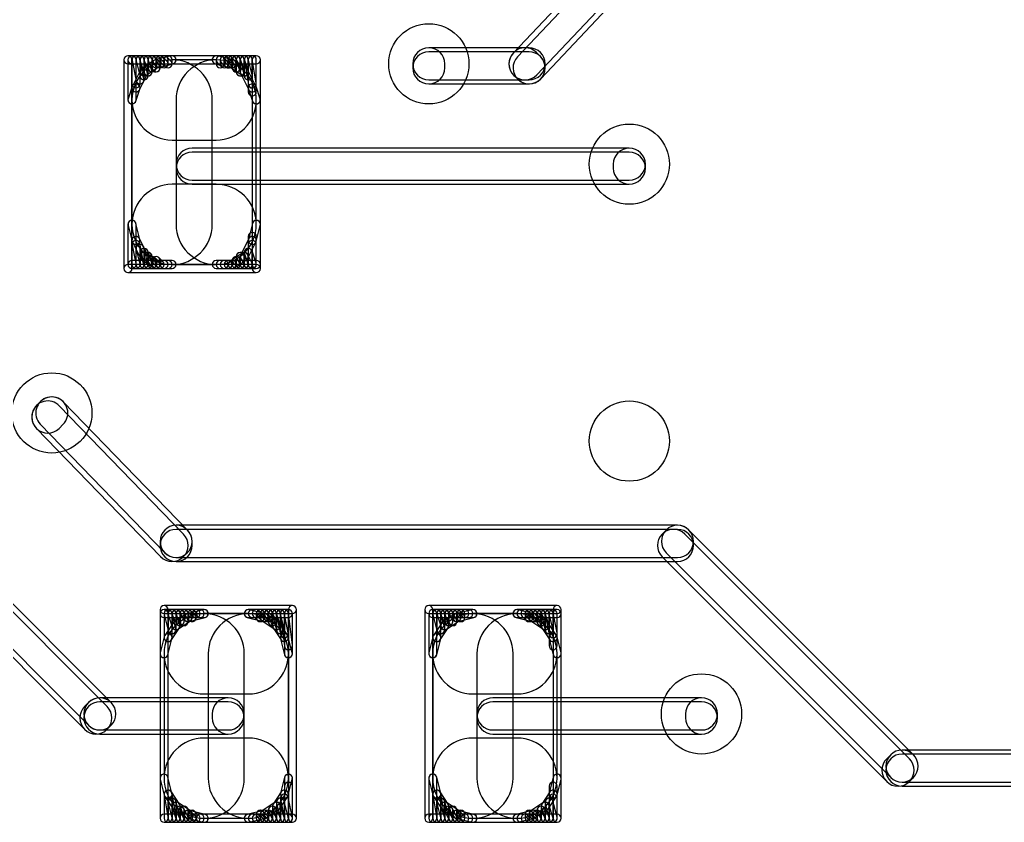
# Model space of a CAD drawing. Extents: x 2.7 to 76.1, y 3.1 to 47.6.
# Drawn here: x 18.06 to 24.3, y 9.69 to 14.77 of the extents above; entities that cross this region are included whole.
import ezdxf

# ---------------------------------------------------------------- set-up
doc = ezdxf.new("R2010")
doc.units = 0

msp = doc.modelspace()

# ---------------------------------------------------------------- linework, layer by layer
for points in [[(21.643225, 15.046365), (21.186025, 14.563765, 1), (21.33357, 14.42398), (21.79077, 14.90658, 1)], [(21.35897, 14.39858), (21.81617, 14.88118, 1), (21.668625, 15.020965), (21.211425, 14.538365, 1)], [(21.2852, 14.5955), (20.6502, 14.5955, 1), (20.6502, 14.39225), (21.2852, 14.39225, 1)], [(20.548575, 14.493875), (20.548575, 14.468475, 1), (20.751825, 14.468475), (20.751825, 14.493875, 1)], [(21.18794, 14.422015), (21.21334, 14.396615, 1), (21.357055, 14.54033), (21.331655, 14.56573, 1)], [(19.558, 14.5447), (18.7452, 14.5447, 1), (18.7452, 14.49385), (19.558, 14.49385, 1)], [(18.719775, 14.519275), (18.719775, 13.198475, 1), (18.770625, 13.198475), (18.770625, 14.519275, 1)], [(19.0246, 14.5447), (18.7706, 14.5447, 1), (18.7706, 14.49385), (19.0246, 14.49385, 1)], [(18.745175, 14.519275), (18.745175, 14.265275, 1), (18.796025, 14.265275), (18.796025, 14.519275, 1)], [(18.771065, 14.514285), (18.796465, 14.387285, 1), (18.84633, 14.39726), (18.82093, 14.52426, 1)], [(18.821425, 14.366875), (18.821425, 14.519275, 1), (18.770575, 14.519275), (18.770575, 14.366875, 1)], [(18.79673, 14.513105), (18.82213, 14.411505, 1), (18.871465, 14.42384), (18.846065, 14.52544, 1)], [(18.846825, 14.392275), (18.846825, 14.519275, 1), (18.795975, 14.519275), (18.795975, 14.392275, 1)], [(18.822675, 14.51123), (18.848075, 14.43503, 1), (18.89632, 14.451115), (18.87092, 14.527315, 1)], [(18.872225, 14.417675), (18.872225, 14.519275, 1), (18.821375, 14.519275), (18.821375, 14.417675, 1)], [(18.849455, 14.5079), (18.874855, 14.4571, 1), (18.92034, 14.479845), (18.89494, 14.530645, 1)], [(18.897625, 14.443075), (18.897625, 14.519275, 1), (18.846775, 14.519275), (18.846775, 14.443075, 1)], [(18.874855, 14.5079), (18.900255, 14.4571, 1), (18.94574, 14.479845), (18.92034, 14.530645, 1)], [(18.923025, 14.468475), (18.923025, 14.519275, 1), (18.872175, 14.519275), (18.872175, 14.468475, 1)], [(18.929165, 14.469205), (19.030765, 14.494605, 1), (19.01843, 14.54394), (18.91683, 14.51854, 1)], [(18.90502, 14.501295), (18.93042, 14.475895, 1), (18.966375, 14.51185), (18.940975, 14.53725, 1)], [(18.948425, 14.468475), (18.948425, 14.519275, 1), (18.897575, 14.519275), (18.897575, 14.468475, 1)], [(18.93042, 14.501295), (18.95582, 14.475895, 1), (18.991775, 14.51185), (18.966375, 14.53725, 1)], [(18.973825, 14.493875), (18.973825, 14.519275, 1), (18.922975, 14.519275), (18.922975, 14.493875, 1)], [(18.95582, 14.501295), (18.98122, 14.475895, 1), (19.017175, 14.51185), (18.991775, 14.53725, 1)], [(18.999225, 14.493875), (18.999225, 14.519275, 1), (18.948375, 14.519275), (18.948375, 14.493875, 1)], [(19.024625, 14.493875), (19.024625, 14.519275, 1), (18.973775, 14.519275), (18.973775, 14.493875, 1)], [(18.973775, 14.519275), (18.973775, 14.493875, 1), (19.024625, 14.493875), (19.024625, 14.519275, 1)], [(19.024625, 14.493875), (19.024625, 14.519275, 1), (18.973775, 14.519275), (18.973775, 14.493875, 1)], [(19.29783, 14.494605), (19.39943, 14.469205, 1), (19.411765, 14.51854), (19.310165, 14.54394, 1)], [(19.558, 14.5447), (19.304, 14.5447, 1), (19.304, 14.49385), (19.558, 14.49385, 1)], [(19.31142, 14.501295), (19.33682, 14.475895, 1), (19.372775, 14.51185), (19.347375, 14.53725, 1)], [(19.354825, 14.493875), (19.354825, 14.519275, 1), (19.303975, 14.519275), (19.303975, 14.493875, 1)], [(19.33682, 14.501295), (19.36222, 14.475895, 1), (19.398175, 14.51185), (19.372775, 14.53725, 1)], [(19.380225, 14.493875), (19.380225, 14.519275, 1), (19.329375, 14.519275), (19.329375, 14.493875, 1)], [(19.36222, 14.501295), (19.38762, 14.475895, 1), (19.423575, 14.51185), (19.398175, 14.53725, 1)], [(19.405625, 14.493875), (19.405625, 14.519275, 1), (19.354775, 14.519275), (19.354775, 14.493875, 1)], [(19.382855, 14.5079), (19.408255, 14.4571, 1), (19.45374, 14.479845), (19.42834, 14.530645, 1)], [(19.431025, 14.493875), (19.431025, 14.519275, 1), (19.380175, 14.519275), (19.380175, 14.493875, 1)], [(19.406875, 14.51123), (19.432275, 14.43503, 1), (19.48052, 14.451115), (19.45512, 14.527315, 1)], [(19.456425, 14.468475), (19.456425, 14.519275, 1), (19.405575, 14.519275), (19.405575, 14.468475, 1)], [(19.432275, 14.51123), (19.457675, 14.43503, 1), (19.50592, 14.451115), (19.48052, 14.527315, 1)], [(19.481825, 14.443075), (19.481825, 14.519275, 1), (19.430975, 14.519275), (19.430975, 14.443075, 1)], [(19.45713, 14.513105), (19.48253, 14.411505, 1), (19.531865, 14.42384), (19.506465, 14.52544, 1)], [(19.507225, 14.443075), (19.507225, 14.519275, 1), (19.456375, 14.519275), (19.456375, 14.443075, 1)], [(19.48212, 14.515095), (19.50752, 14.362695, 1), (19.557675, 14.37105), (19.532275, 14.52345, 1)], [(19.532625, 14.417675), (19.532625, 14.519275, 1), (19.481775, 14.519275), (19.481775, 14.417675, 1)], [(19.558025, 14.366875), (19.558025, 14.519275, 1), (19.507175, 14.519275), (19.507175, 14.366875, 1)], [(19.507175, 14.519275), (19.507175, 14.316075, 1), (19.558025, 14.316075), (19.558025, 14.519275, 1)], [(19.558025, 14.316075), (19.558025, 14.519275, 1), (19.507175, 14.519275), (19.507175, 14.316075, 1)], [(19.583425, 14.265275), (19.583425, 14.519275, 1), (19.532575, 14.519275), (19.532575, 14.265275, 1)], [(19.583425, 13.198475), (19.583425, 14.519275, 1), (19.532575, 14.519275), (19.532575, 13.198475, 1)], [(20.6502, 14.36685), (21.2852, 14.36685, 1), (21.2852, 14.5701), (20.6502, 14.5701, 1)], [(18.81874, 14.3301), (18.86954, 14.4317, 1), (18.824055, 14.454445), (18.773255, 14.352845, 1)], [(19.304, 14.5193), (19.0246, 14.5193, 1), (19.0246, 14.01125), (19.304, 14.01125, 1)], [(18.770575, 14.265275), (18.770575, 13.477875, 1), (19.278625, 13.477875), (19.278625, 14.265275, 1)], [(18.8609, 14.42192), (18.9371, 14.47272, 1), (18.908895, 14.515025), (18.832695, 14.464225, 1)], [(19.558025, 13.477875), (19.558025, 14.265275, 1), (19.049975, 14.265275), (19.049975, 13.477875, 1)], [(19.391495, 14.47272), (19.467695, 14.42192, 1), (19.4959, 14.464225), (19.4197, 14.515025, 1)], [(19.459055, 14.4317), (19.509855, 14.3301, 1), (19.55534, 14.352845), (19.50454, 14.454445, 1)], [(18.79472, 14.25723), (18.82012, 14.33343, 1), (18.771875, 14.349515), (18.746475, 14.273315, 1)], [(19.508475, 14.33343), (19.533875, 14.25723, 1), (19.58212, 14.273315), (19.55672, 14.349515, 1)], [(21.9202, 13.9605), (19.1516, 13.9605, 1), (19.1516, 13.75725), (21.9202, 13.75725, 1)], [(19.1516, 13.73185), (21.9202, 13.73185, 1), (21.9202, 13.9351), (19.1516, 13.9351, 1)], [(22.021825, 13.833475), (22.021825, 13.858875, 1), (21.818575, 13.858875), (21.818575, 13.833475, 1)], [(19.0246, 13.22385), (19.304, 13.22385, 1), (19.304, 13.7319), (19.0246, 13.7319, 1)], [(18.820665, 13.38244), (18.795265, 13.48404, 1), (18.74593, 13.471705), (18.77133, 13.370105, 1)], [(18.745175, 13.477875), (18.745175, 13.223875, 1), (18.796025, 13.223875), (18.796025, 13.477875, 1)], [(19.53333, 13.48404), (19.50793, 13.38244, 1), (19.557265, 13.370105), (19.582665, 13.471705, 1)], [(19.583425, 13.223875), (19.583425, 13.477875, 1), (19.532575, 13.477875), (19.532575, 13.223875, 1)], [(19.558025, 13.223875), (19.558025, 13.401675, 1), (19.507175, 13.401675), (19.507175, 13.223875, 1)], [(18.86954, 13.286045), (18.81874, 13.387645, 1), (18.773255, 13.3649), (18.824055, 13.2633, 1)], [(18.771065, 13.345885), (18.796465, 13.218885, 1), (18.84633, 13.22886), (18.82093, 13.35586, 1)], [(18.821425, 13.223875), (18.821425, 13.350875, 1), (18.770575, 13.350875), (18.770575, 13.223875, 1)], [(18.79673, 13.319305), (18.82213, 13.217705, 1), (18.871465, 13.23004), (18.846065, 13.33164, 1)], [(18.846825, 13.223875), (18.846825, 13.325475, 1), (18.795975, 13.325475), (18.795975, 13.223875, 1)], [(19.509855, 13.387645), (19.459055, 13.286045, 1), (19.50454, 13.2633), (19.55534, 13.3649, 1)], [(19.558025, 13.223875), (19.558025, 13.350875, 1), (19.507175, 13.350875), (19.507175, 13.223875, 1)], [(19.507175, 13.350875), (19.507175, 13.223875, 1), (19.558025, 13.223875), (19.558025, 13.350875, 1)], [(18.822675, 13.29203), (18.848075, 13.21583, 1), (18.89632, 13.231915), (18.87092, 13.308115, 1)], [(18.872225, 13.223875), (18.872225, 13.300075, 1), (18.821375, 13.300075), (18.821375, 13.223875, 1)], [(18.9371, 13.245025), (18.8609, 13.295825, 1), (18.832695, 13.25352), (18.908895, 13.20272, 1)], [(18.849455, 13.2633), (18.874855, 13.2125, 1), (18.92034, 13.235245), (18.89494, 13.286045, 1)], [(18.897625, 13.223875), (18.897625, 13.274675, 1), (18.846775, 13.274675), (18.846775, 13.223875, 1)], [(19.467695, 13.295825), (19.391495, 13.245025, 1), (19.4197, 13.20272), (19.4959, 13.25352, 1)], [(19.433655, 13.2633), (19.459055, 13.2125, 1), (19.50454, 13.235245), (19.47914, 13.286045, 1)], [(19.481825, 13.223875), (19.481825, 13.274675, 1), (19.430975, 13.274675), (19.430975, 13.223875, 1)], [(19.459055, 13.2633), (19.484455, 13.2125, 1), (19.52994, 13.235245), (19.50454, 13.286045, 1)], [(19.507225, 13.223875), (19.507225, 13.274675, 1), (19.456375, 13.274675), (19.456375, 13.223875, 1)], [(19.483075, 13.29203), (19.508475, 13.21583, 1), (19.55672, 13.231915), (19.53132, 13.308115, 1)], [(19.532625, 13.223875), (19.532625, 13.300075, 1), (19.481775, 13.300075), (19.481775, 13.223875, 1)], [(18.7452, 13.17305), (19.558, 13.17305, 1), (19.558, 13.2239), (18.7452, 13.2239, 1)], [(18.7706, 13.19845), (19.0246, 13.19845, 1), (19.0246, 13.2493), (18.7706, 13.2493, 1)], [(18.87962, 13.231295), (18.90502, 13.205895, 1), (18.940975, 13.24185), (18.915575, 13.26725, 1)], [(18.923025, 13.223875), (18.923025, 13.249275, 1), (18.872175, 13.249275), (18.872175, 13.223875, 1)], [(18.90502, 13.231295), (18.93042, 13.205895, 1), (18.966375, 13.24185), (18.940975, 13.26725, 1)], [(18.948425, 13.223875), (18.948425, 13.249275, 1), (18.897575, 13.249275), (18.897575, 13.223875, 1)], [(19.0246, 13.2493), (18.923, 13.2493, 1), (18.923, 13.19845), (19.0246, 13.19845, 1)], [(18.9484, 13.19845), (18.9738, 13.19845, 1), (18.9738, 13.2493), (18.9484, 13.2493, 1)], [(18.9738, 13.19845), (18.9992, 13.19845, 1), (18.9992, 13.2493), (18.9738, 13.2493, 1)], [(19.4056, 13.2493), (19.304, 13.2493, 1), (19.304, 13.19845), (19.4056, 13.19845, 1)], [(19.304, 13.19845), (19.558, 13.19845, 1), (19.558, 13.2493), (19.304, 13.2493, 1)], [(19.3294, 13.19845), (19.3548, 13.19845, 1), (19.3548, 13.2493), (19.3294, 13.2493, 1)], [(19.3548, 13.19845), (19.3802, 13.19845, 1), (19.3802, 13.2493), (19.3548, 13.2493, 1)], [(19.3802, 13.19845), (19.4056, 13.19845, 1), (19.4056, 13.2493), (19.3802, 13.2493, 1)], [(19.4056, 13.19845), (19.431, 13.19845, 1), (19.431, 13.2493), (19.4056, 13.2493, 1)], [(19.41302, 13.231295), (19.43842, 13.205895, 1), (19.474375, 13.24185), (19.448975, 13.26725, 1)], [(19.456425, 13.223875), (19.456425, 13.249275, 1), (19.405575, 13.249275), (19.405575, 13.223875, 1)], [(18.164205, 12.18796), (18.951605, 11.37516, 1), (19.09759, 11.516585), (18.31019, 12.329385, 1)], [(18.19074, 12.35593), (18.16534, 12.33053, 1), (18.309055, 12.186815), (18.334455, 12.212215, 1)], [(19.12299, 11.541985), (18.33559, 12.354785, 1), (18.189605, 12.21336), (18.977005, 11.40056, 1)], [(22.225, 11.5729), (19.05, 11.5729, 1), (19.05, 11.36965), (22.225, 11.36965, 1)], [(18.948375, 11.471275), (18.948375, 11.445875, 1), (19.151625, 11.445875), (19.151625, 11.471275, 1)], [(19.05, 11.34425), (22.225, 11.34425, 1), (22.225, 11.5475), (19.05, 11.5475, 1)], [(22.12774, 11.374015), (23.55014, 9.951615, 1), (23.693855, 10.09533), (22.271455, 11.51773, 1)], [(23.719255, 10.12073), (22.296855, 11.54313, 1), (22.15314, 11.399415), (23.57554, 9.977015, 1)], [(17.68274, 11.069215), (18.47014, 10.281815, 1), (18.613855, 10.42553), (17.826455, 11.21293, 1)], [(18.639255, 10.45093), (17.851855, 11.23833, 1), (17.70814, 11.094615), (18.49554, 10.307215, 1)], [(19.7866, 11.0649), (18.9738, 11.0649, 1), (18.9738, 11.01405), (19.7866, 11.01405, 1)], [(18.948375, 11.039475), (18.948375, 9.718675, 1), (18.999225, 9.718675), (18.999225, 11.039475, 1)], [(19.2278, 11.0395), (18.9738, 11.0395, 1), (18.9738, 10.98865), (19.2278, 10.98865, 1)], [(18.948375, 11.014075), (18.948375, 10.760075, 1), (18.999225, 10.760075), (18.999225, 11.014075, 1)], [(18.97453, 11.007905), (18.99993, 10.906305, 1), (19.049265, 10.91864), (19.023865, 11.02024, 1)], [(19.024625, 10.861675), (19.024625, 11.014075, 1), (18.973775, 11.014075), (18.973775, 10.861675, 1)], [(19.000475, 11.00603), (19.025875, 10.92983, 1), (19.07412, 10.945915), (19.04872, 11.022115, 1)], [(19.050025, 10.912475), (19.050025, 11.014075, 1), (18.999175, 11.014075), (18.999175, 10.912475, 1)], [(19.027255, 11.0027), (19.052655, 10.9519, 1), (19.09814, 10.974645), (19.07274, 11.025445, 1)], [(19.075425, 10.937875), (19.075425, 11.014075, 1), (19.024575, 11.014075), (19.024575, 10.937875, 1)], [(19.052655, 11.0027), (19.078055, 10.9519, 1), (19.12354, 10.974645), (19.09814, 11.025445, 1)], [(19.100825, 10.963275), (19.100825, 11.014075, 1), (19.049975, 11.014075), (19.049975, 10.963275, 1)], [(19.08282, 10.996095), (19.10822, 10.970695, 1), (19.144175, 11.00665), (19.118775, 11.03205, 1)], [(19.126225, 10.963275), (19.126225, 11.014075, 1), (19.075375, 11.014075), (19.075375, 10.963275, 1)], [(19.132365, 10.964005), (19.233965, 10.989405, 1), (19.22163, 11.03874), (19.12003, 11.01334, 1)], [(19.10822, 10.996095), (19.13362, 10.970695, 1), (19.169575, 11.00665), (19.144175, 11.03205, 1)], [(19.151625, 10.988675), (19.151625, 11.014075, 1), (19.100775, 11.014075), (19.100775, 10.988675, 1)], [(19.177025, 10.988675), (19.177025, 11.014075, 1), (19.126175, 11.014075), (19.126175, 10.988675, 1)], [(19.1516, 10.98865), (19.177, 10.98865, 1), (19.177, 11.0395), (19.1516, 11.0395, 1)], [(19.177, 10.98865), (19.2024, 10.98865, 1), (19.2024, 11.0395), (19.177, 11.0395, 1)], [(19.2024, 10.98865), (19.2278, 10.98865, 1), (19.2278, 11.0395), (19.2024, 11.0395, 1)], [(19.50103, 10.989405), (19.60263, 10.964005, 1), (19.614965, 11.01334), (19.513365, 11.03874, 1)], [(19.7612, 11.0395), (19.5072, 11.0395, 1), (19.5072, 10.98865), (19.7612, 10.98865, 1)], [(19.5326, 10.98865), (19.558, 10.98865, 1), (19.558, 11.0395), (19.5326, 11.0395, 1)], [(19.54002, 10.996095), (19.56542, 10.970695, 1), (19.601375, 11.00665), (19.575975, 11.03205, 1)], [(19.56542, 10.996095), (19.59082, 10.970695, 1), (19.626775, 11.00665), (19.601375, 11.03205, 1)], [(19.608825, 10.988675), (19.608825, 11.014075, 1), (19.557975, 11.014075), (19.557975, 10.988675, 1)], [(19.59082, 10.996095), (19.61622, 10.970695, 1), (19.652175, 11.00665), (19.626775, 11.03205, 1)], [(19.634225, 10.988675), (19.634225, 11.014075, 1), (19.583375, 11.014075), (19.583375, 10.988675, 1)], [(19.611455, 11.0027), (19.636855, 10.9519, 1), (19.68234, 10.974645), (19.65694, 11.025445, 1)], [(19.659625, 10.988675), (19.659625, 11.014075, 1), (19.608775, 11.014075), (19.608775, 10.988675, 1)], [(19.635475, 11.00603), (19.660875, 10.92983, 1), (19.70912, 10.945915), (19.68372, 11.022115, 1)], [(19.685025, 10.963275), (19.685025, 11.014075, 1), (19.634175, 11.014075), (19.634175, 10.963275, 1)], [(19.66033, 11.007905), (19.68573, 10.906305, 1), (19.735065, 10.91864), (19.709665, 11.02024, 1)], [(19.710425, 10.937875), (19.710425, 11.014075, 1), (19.659575, 11.014075), (19.659575, 10.937875, 1)], [(19.685465, 11.009085), (19.710865, 10.882085, 1), (19.76073, 10.89206), (19.73533, 11.01906, 1)], [(19.735825, 10.912475), (19.735825, 11.014075, 1), (19.684975, 11.014075), (19.684975, 10.912475, 1)], [(19.71057, 11.01092), (19.73597, 10.80772, 1), (19.786425, 10.814025), (19.761025, 11.017225, 1)], [(19.761225, 10.887075), (19.761225, 11.014075, 1), (19.710375, 11.014075), (19.710375, 10.887075, 1)], [(19.786625, 10.810875), (19.786625, 11.014075, 1), (19.735775, 11.014075), (19.735775, 10.810875, 1)], [(19.786625, 10.760075), (19.786625, 11.014075, 1), (19.735775, 11.014075), (19.735775, 10.760075, 1)], [(19.812025, 9.718675), (19.812025, 11.039475, 1), (19.761175, 11.039475), (19.761175, 9.718675, 1)], [(21.463, 11.0649), (20.6502, 11.0649, 1), (20.6502, 11.01405), (21.463, 11.01405, 1)], [(20.624775, 11.039475), (20.624775, 9.718675, 1), (20.675625, 9.718675), (20.675625, 11.039475, 1)], [(20.9296, 11.0395), (20.6756, 11.0395, 1), (20.6756, 10.98865), (20.9296, 10.98865, 1)], [(20.650175, 11.014075), (20.650175, 10.760075, 1), (20.701025, 10.760075), (20.701025, 11.014075, 1)], [(20.67633, 11.007905), (20.70173, 10.906305, 1), (20.751065, 10.91864), (20.725665, 11.02024, 1)], [(20.726425, 10.861675), (20.726425, 11.014075, 1), (20.675575, 11.014075), (20.675575, 10.861675, 1)], [(20.702275, 11.00603), (20.727675, 10.92983, 1), (20.77592, 10.945915), (20.75052, 11.022115, 1)], [(20.751825, 10.912475), (20.751825, 11.014075, 1), (20.700975, 11.014075), (20.700975, 10.912475, 1)], [(20.729055, 11.0027), (20.754455, 10.9519, 1), (20.79994, 10.974645), (20.77454, 11.025445, 1)], [(20.777225, 10.937875), (20.777225, 11.014075, 1), (20.726375, 11.014075), (20.726375, 10.937875, 1)], [(20.754455, 11.0027), (20.779855, 10.9519, 1), (20.82534, 10.974645), (20.79994, 11.025445, 1)], [(20.802625, 10.963275), (20.802625, 11.014075, 1), (20.751775, 11.014075), (20.751775, 10.963275, 1)], [(20.78462, 10.996095), (20.81002, 10.970695, 1), (20.845975, 11.00665), (20.820575, 11.03205, 1)], [(20.828025, 10.963275), (20.828025, 11.014075, 1), (20.777175, 11.014075), (20.777175, 10.963275, 1)], [(20.834165, 10.964005), (20.935765, 10.989405, 1), (20.92343, 11.03874), (20.82183, 11.01334, 1)], [(20.81002, 10.996095), (20.83542, 10.970695, 1), (20.871375, 11.00665), (20.845975, 11.03205, 1)], [(20.853425, 10.988675), (20.853425, 11.014075, 1), (20.802575, 11.014075), (20.802575, 10.988675, 1)], [(20.878825, 10.988675), (20.878825, 11.014075, 1), (20.827975, 11.014075), (20.827975, 10.988675, 1)], [(20.8534, 10.98865), (20.8788, 10.98865, 1), (20.8788, 11.0395), (20.8534, 11.0395, 1)], [(20.8788, 10.98865), (20.9042, 10.98865, 1), (20.9042, 11.0395), (20.8788, 11.0395, 1)], [(21.20283, 10.989405), (21.30443, 10.964005, 1), (21.316765, 11.01334), (21.215165, 11.03874, 1)], [(21.463, 11.0395), (21.209, 11.0395, 1), (21.209, 10.98865), (21.463, 10.98865, 1)], [(21.2344, 10.98865), (21.2598, 10.98865, 1), (21.2598, 11.0395), (21.2344, 11.0395, 1)], [(21.24182, 10.996095), (21.26722, 10.970695, 1), (21.303175, 11.00665), (21.277775, 11.03205, 1)], [(21.26722, 10.996095), (21.29262, 10.970695, 1), (21.328575, 11.00665), (21.303175, 11.03205, 1)], [(21.310625, 10.988675), (21.310625, 11.014075, 1), (21.259775, 11.014075), (21.259775, 10.988675, 1)], [(21.29262, 10.996095), (21.31802, 10.970695, 1), (21.353975, 11.00665), (21.328575, 11.03205, 1)], [(21.336025, 10.988675), (21.336025, 11.014075, 1), (21.285175, 11.014075), (21.285175, 10.988675, 1)], [(21.313255, 11.0027), (21.338655, 10.9519, 1), (21.38414, 10.974645), (21.35874, 11.025445, 1)], [(21.361425, 10.988675), (21.361425, 11.014075, 1), (21.310575, 11.014075), (21.310575, 10.988675, 1)], [(21.337275, 11.00603), (21.362675, 10.92983, 1), (21.41092, 10.945915), (21.38552, 11.022115, 1)], [(21.386825, 10.963275), (21.386825, 11.014075, 1), (21.335975, 11.014075), (21.335975, 10.963275, 1)], [(21.36213, 11.007905), (21.38753, 10.906305, 1), (21.436865, 10.91864), (21.411465, 11.02024, 1)], [(21.412225, 10.937875), (21.412225, 11.014075, 1), (21.361375, 11.014075), (21.361375, 10.937875, 1)], [(21.387265, 11.009085), (21.412665, 10.882085, 1), (21.46253, 10.89206), (21.43713, 11.01906, 1)], [(21.437625, 10.912475), (21.437625, 11.014075, 1), (21.386775, 11.014075), (21.386775, 10.912475, 1)], [(21.463025, 10.887075), (21.463025, 11.014075, 1), (21.412175, 11.014075), (21.412175, 10.887075, 1)], [(21.412175, 11.014075), (21.412175, 10.810875, 1), (21.463025, 10.810875), (21.463025, 11.014075, 1)], [(21.463025, 10.810875), (21.463025, 11.014075, 1), (21.412175, 11.014075), (21.412175, 10.810875, 1)], [(21.488425, 9.718675), (21.488425, 11.039475, 1), (21.437575, 11.039475), (21.437575, 9.718675, 1)], [(21.488425, 10.760075), (21.488425, 11.014075, 1), (21.437575, 11.014075), (21.437575, 10.760075, 1)], [(19.5072, 11.0141), (19.2278, 11.0141, 1), (19.2278, 10.50605), (19.5072, 10.50605, 1)], [(18.973775, 10.760075), (18.973775, 9.972675, 1), (19.481825, 9.972675), (19.481825, 10.760075, 1)], [(19.0641, 10.91672), (19.1403, 10.96752, 1), (19.112095, 11.009825), (19.035895, 10.959025, 1)], [(19.761225, 9.972675), (19.761225, 10.760075, 1), (19.253175, 10.760075), (19.253175, 9.972675, 1)], [(19.594695, 10.96752), (19.670895, 10.91672, 1), (19.6991, 10.959025), (19.6229, 11.009825, 1)], [(21.209, 11.0141), (20.9296, 11.0141, 1), (20.9296, 10.50605), (21.209, 10.50605, 1)], [(20.675575, 10.760075), (20.675575, 9.972675, 1), (21.183625, 9.972675), (21.183625, 10.760075, 1)], [(20.7659, 10.91672), (20.8421, 10.96752, 1), (20.813895, 11.009825), (20.737695, 10.959025, 1)], [(21.463025, 9.972675), (21.463025, 10.760075, 1), (20.954975, 10.760075), (20.954975, 9.972675, 1)], [(21.296495, 10.96752), (21.372695, 10.91672, 1), (21.4009, 10.959025), (21.3247, 11.009825, 1)], [(19.02035, 10.84757), (19.07115, 10.92377, 1), (19.028845, 10.951975), (18.978045, 10.875775, 1)], [(19.663845, 10.92377), (19.714645, 10.84757, 1), (19.75695, 10.875775), (19.70615, 10.951975, 1)], [(20.72215, 10.84757), (20.77295, 10.92377, 1), (20.730645, 10.951975), (20.679845, 10.875775, 1)], [(21.365645, 10.92377), (21.416445, 10.84757, 1), (21.45875, 10.875775), (21.40795, 10.951975, 1)], [(18.998465, 10.753905), (19.023865, 10.855505, 1), (18.97453, 10.86784), (18.94913, 10.76624, 1)], [(19.71113, 10.855505), (19.73653, 10.753905, 1), (19.785865, 10.76624), (19.760465, 10.86784, 1)], [(20.700265, 10.753905), (20.725665, 10.855505, 1), (20.67633, 10.86784), (20.65093, 10.76624, 1)], [(21.41293, 10.855505), (21.43833, 10.753905, 1), (21.487665, 10.76624), (21.462265, 10.86784, 1)], [(18.613855, 10.281815), (18.639255, 10.307215, 1), (18.49554, 10.45093), (18.47014, 10.42553, 1)], [(19.3802, 10.4807), (18.5674, 10.4807, 1), (18.5674, 10.27745), (19.3802, 10.27745, 1)], [(19.481825, 10.353675), (19.481825, 10.379075, 1), (19.278575, 10.379075), (19.278575, 10.353675, 1)], [(22.3774, 10.4807), (21.0566, 10.4807, 1), (21.0566, 10.27745), (22.3774, 10.27745, 1)], [(22.479025, 10.353675), (22.479025, 10.379075, 1), (22.275775, 10.379075), (22.275775, 10.353675, 1)], [(18.5674, 10.25205), (19.3802, 10.25205, 1), (19.3802, 10.4553), (18.5674, 10.4553, 1)], [(21.0566, 10.25205), (22.3774, 10.25205, 1), (22.3774, 10.4553), (21.0566, 10.4553, 1)], [(19.2278, 9.71865), (19.5072, 9.71865, 1), (19.5072, 10.2267), (19.2278, 10.2267, 1)], [(20.9296, 9.71865), (21.209, 9.71865, 1), (21.209, 10.2267), (20.9296, 10.2267, 1)], [(23.693855, 9.951615), (23.719255, 9.977015, 1), (23.57554, 10.12073), (23.55014, 10.09533, 1)], [(24.6126, 10.1505), (23.6474, 10.1505, 1), (23.6474, 9.94725), (24.6126, 9.94725, 1)], [(23.6474, 9.92185), (24.6126, 9.92185, 1), (24.6126, 10.1251), (23.6474, 10.1251, 1)], [(19.023865, 9.87724), (18.998465, 9.97884, 1), (18.94913, 9.966505), (18.97453, 9.864905, 1)], [(18.948375, 9.972675), (18.948375, 9.718675, 1), (18.999225, 9.718675), (18.999225, 9.972675, 1)], [(19.73653, 9.97884), (19.71113, 9.87724, 1), (19.760465, 9.864905), (19.785865, 9.966505, 1)], [(19.786625, 9.718675), (19.786625, 9.972675, 1), (19.735775, 9.972675), (19.735775, 9.718675, 1)], [(20.725665, 9.87724), (20.700265, 9.97884, 1), (20.65093, 9.966505), (20.67633, 9.864905, 1)], [(20.650175, 9.972675), (20.650175, 9.718675, 1), (20.701025, 9.718675), (20.701025, 9.972675, 1)], [(21.43833, 9.97884), (21.41293, 9.87724, 1), (21.462265, 9.864905), (21.487665, 9.966505, 1)], [(21.488425, 9.718675), (21.488425, 9.972675, 1), (21.437575, 9.972675), (21.437575, 9.718675, 1)], [(19.786625, 9.718675), (19.786625, 9.921875, 1), (19.735775, 9.921875), (19.735775, 9.718675, 1)], [(21.463025, 9.718675), (21.463025, 9.921875, 1), (21.412175, 9.921875), (21.412175, 9.718675, 1)], [(18.97412, 9.866895), (18.99952, 9.714495, 1), (19.049675, 9.72285), (19.024275, 9.87525, 1)], [(19.024625, 9.718675), (19.024625, 9.871075, 1), (18.973775, 9.871075), (18.973775, 9.718675, 1)], [(19.07115, 9.808975), (19.02035, 9.885175, 1), (18.978045, 9.85697), (19.028845, 9.78077, 1)], [(19.714645, 9.885175), (19.663845, 9.808975, 1), (19.70615, 9.78077), (19.75695, 9.85697, 1)], [(19.710865, 9.840685), (19.736265, 9.713685, 1), (19.78613, 9.72366), (19.76073, 9.85066, 1)], [(19.761225, 9.718675), (19.761225, 9.845675, 1), (19.710375, 9.845675), (19.710375, 9.718675, 1)], [(20.67592, 9.866895), (20.70132, 9.714495, 1), (20.751475, 9.72285), (20.726075, 9.87525, 1)], [(20.726425, 9.718675), (20.726425, 9.871075, 1), (20.675575, 9.871075), (20.675575, 9.718675, 1)], [(20.77295, 9.808975), (20.72215, 9.885175, 1), (20.679845, 9.85697), (20.730645, 9.78077, 1)], [(21.416445, 9.885175), (21.365645, 9.808975, 1), (21.40795, 9.78077), (21.45875, 9.85697, 1)], [(21.463025, 9.718675), (21.463025, 9.845675, 1), (21.412175, 9.845675), (21.412175, 9.718675, 1)], [(21.412175, 9.845675), (21.412175, 9.718675, 1), (21.463025, 9.718675), (21.463025, 9.845675, 1)], [(18.99993, 9.814105), (19.02533, 9.712505, 1), (19.074665, 9.72484), (19.049265, 9.82644, 1)], [(19.050025, 9.718675), (19.050025, 9.820275, 1), (18.999175, 9.820275), (18.999175, 9.718675, 1)], [(19.025875, 9.78683), (19.051275, 9.71063, 1), (19.09952, 9.726715), (19.07412, 9.802915, 1)], [(19.075425, 9.718675), (19.075425, 9.794875, 1), (19.024575, 9.794875), (19.024575, 9.718675, 1)], [(19.1403, 9.765225), (19.0641, 9.816025, 1), (19.035895, 9.77372), (19.112095, 9.72292, 1)], [(19.052655, 9.7581), (19.078055, 9.7073, 1), (19.12354, 9.730045), (19.09814, 9.780845, 1)], [(19.100825, 9.718675), (19.100825, 9.769475, 1), (19.049975, 9.769475), (19.049975, 9.718675, 1)], [(19.078055, 9.7581), (19.103455, 9.7073, 1), (19.14894, 9.730045), (19.12354, 9.780845, 1)], [(19.126225, 9.718675), (19.126225, 9.769475, 1), (19.075375, 9.769475), (19.075375, 9.718675, 1)], [(19.670895, 9.816025), (19.594695, 9.765225, 1), (19.6229, 9.72292), (19.6991, 9.77372, 1)], [(19.636855, 9.7581), (19.662255, 9.7073, 1), (19.70774, 9.730045), (19.68234, 9.780845, 1)], [(19.685025, 9.718675), (19.685025, 9.769475, 1), (19.634175, 9.769475), (19.634175, 9.718675, 1)], [(19.660875, 9.78683), (19.686275, 9.71063, 1), (19.73452, 9.726715), (19.70912, 9.802915, 1)], [(19.710425, 9.718675), (19.710425, 9.794875, 1), (19.659575, 9.794875), (19.659575, 9.718675, 1)], [(19.68573, 9.814105), (19.71113, 9.712505, 1), (19.760465, 9.72484), (19.735065, 9.82644, 1)], [(19.735825, 9.718675), (19.735825, 9.820275, 1), (19.684975, 9.820275), (19.684975, 9.718675, 1)], [(20.70173, 9.814105), (20.72713, 9.712505, 1), (20.776465, 9.72484), (20.751065, 9.82644, 1)], [(20.751825, 9.718675), (20.751825, 9.820275, 1), (20.700975, 9.820275), (20.700975, 9.718675, 1)], [(20.727675, 9.78683), (20.753075, 9.71063, 1), (20.80132, 9.726715), (20.77592, 9.802915, 1)], [(20.777225, 9.718675), (20.777225, 9.794875, 1), (20.726375, 9.794875), (20.726375, 9.718675, 1)], [(20.8421, 9.765225), (20.7659, 9.816025, 1), (20.737695, 9.77372), (20.813895, 9.72292, 1)], [(20.754455, 9.7581), (20.779855, 9.7073, 1), (20.82534, 9.730045), (20.79994, 9.780845, 1)], [(20.802625, 9.718675), (20.802625, 9.769475, 1), (20.751775, 9.769475), (20.751775, 9.718675, 1)], [(20.779855, 9.7581), (20.805255, 9.7073, 1), (20.85074, 9.730045), (20.82534, 9.780845, 1)], [(20.828025, 9.718675), (20.828025, 9.769475, 1), (20.777175, 9.769475), (20.777175, 9.718675, 1)], [(21.372695, 9.816025), (21.296495, 9.765225, 1), (21.3247, 9.72292), (21.4009, 9.77372, 1)], [(21.338655, 9.7581), (21.364055, 9.7073, 1), (21.40954, 9.730045), (21.38414, 9.780845, 1)], [(21.386825, 9.718675), (21.386825, 9.769475, 1), (21.335975, 9.769475), (21.335975, 9.718675, 1)], [(21.362675, 9.78683), (21.388075, 9.71063, 1), (21.43632, 9.726715), (21.41092, 9.802915, 1)], [(21.412225, 9.718675), (21.412225, 9.794875, 1), (21.361375, 9.794875), (21.361375, 9.718675, 1)], [(21.38753, 9.814105), (21.41293, 9.712505, 1), (21.462265, 9.72484), (21.436865, 9.82644, 1)], [(21.437625, 9.718675), (21.437625, 9.820275, 1), (21.386775, 9.820275), (21.386775, 9.718675, 1)], [(18.9738, 9.69325), (19.2278, 9.69325, 1), (19.2278, 9.7441), (18.9738, 9.7441, 1)], [(18.9738, 9.69325), (19.7866, 9.69325, 1), (19.7866, 9.7441), (18.9738, 9.7441, 1)], [(19.233965, 9.74334), (19.132365, 9.76874, 1), (19.12003, 9.719405), (19.22163, 9.694005, 1)], [(19.10822, 9.726095), (19.13362, 9.700695, 1), (19.169575, 9.73665), (19.144175, 9.76205, 1)], [(19.151625, 9.718675), (19.151625, 9.744075, 1), (19.100775, 9.744075), (19.100775, 9.718675, 1)], [(19.13362, 9.726095), (19.15902, 9.700695, 1), (19.194975, 9.73665), (19.169575, 9.76205, 1)], [(19.177025, 9.718675), (19.177025, 9.744075, 1), (19.126175, 9.744075), (19.126175, 9.718675, 1)], [(19.177, 9.69325), (19.2024, 9.69325, 1), (19.2024, 9.7441), (19.177, 9.7441, 1)], [(19.2024, 9.69325), (19.2278, 9.69325, 1), (19.2278, 9.7441), (19.2024, 9.7441, 1)], [(19.60263, 9.76874), (19.50103, 9.74334, 1), (19.513365, 9.694005), (19.614965, 9.719405, 1)], [(19.5072, 9.69325), (19.7612, 9.69325, 1), (19.7612, 9.7441), (19.5072, 9.7441, 1)], [(19.5326, 9.69325), (19.558, 9.69325, 1), (19.558, 9.7441), (19.5326, 9.7441, 1)], [(19.558, 9.69325), (19.5834, 9.69325, 1), (19.5834, 9.7441), (19.558, 9.7441, 1)], [(19.56542, 9.726095), (19.59082, 9.700695, 1), (19.626775, 9.73665), (19.601375, 9.76205, 1)], [(19.608825, 9.718675), (19.608825, 9.744075, 1), (19.557975, 9.744075), (19.557975, 9.718675, 1)], [(19.59082, 9.726095), (19.61622, 9.700695, 1), (19.652175, 9.73665), (19.626775, 9.76205, 1)], [(19.634225, 9.718675), (19.634225, 9.744075, 1), (19.583375, 9.744075), (19.583375, 9.718675, 1)], [(19.61622, 9.726095), (19.64162, 9.700695, 1), (19.677575, 9.73665), (19.652175, 9.76205, 1)], [(19.659625, 9.718675), (19.659625, 9.744075, 1), (19.608775, 9.744075), (19.608775, 9.718675, 1)], [(20.6502, 9.69325), (21.463, 9.69325, 1), (21.463, 9.7441), (20.6502, 9.7441, 1)], [(20.6756, 9.69325), (20.9296, 9.69325, 1), (20.9296, 9.7441), (20.6756, 9.7441, 1)], [(20.935765, 9.74334), (20.834165, 9.76874, 1), (20.82183, 9.719405), (20.92343, 9.694005, 1)], [(20.81002, 9.726095), (20.83542, 9.700695, 1), (20.871375, 9.73665), (20.845975, 9.76205, 1)], [(20.853425, 9.718675), (20.853425, 9.744075, 1), (20.802575, 9.744075), (20.802575, 9.718675, 1)], [(20.83542, 9.726095), (20.86082, 9.700695, 1), (20.896775, 9.73665), (20.871375, 9.76205, 1)], [(20.878825, 9.718675), (20.878825, 9.744075, 1), (20.827975, 9.744075), (20.827975, 9.718675, 1)], [(20.8788, 9.69325), (20.9042, 9.69325, 1), (20.9042, 9.7441), (20.8788, 9.7441, 1)], [(21.30443, 9.76874), (21.20283, 9.74334, 1), (21.215165, 9.694005), (21.316765, 9.719405, 1)], [(21.209, 9.69325), (21.463, 9.69325, 1), (21.463, 9.7441), (21.209, 9.7441, 1)], [(21.2344, 9.69325), (21.2598, 9.69325, 1), (21.2598, 9.7441), (21.2344, 9.7441, 1)], [(21.2598, 9.69325), (21.2852, 9.69325, 1), (21.2852, 9.7441), (21.2598, 9.7441, 1)], [(21.26722, 9.726095), (21.29262, 9.700695, 1), (21.328575, 9.73665), (21.303175, 9.76205, 1)], [(21.310625, 9.718675), (21.310625, 9.744075, 1), (21.259775, 9.744075), (21.259775, 9.718675, 1)], [(21.29262, 9.726095), (21.31802, 9.700695, 1), (21.353975, 9.73665), (21.328575, 9.76205, 1)], [(21.336025, 9.718675), (21.336025, 9.744075, 1), (21.285175, 9.744075), (21.285175, 9.718675, 1)], [(21.31802, 9.726095), (21.34342, 9.700695, 1), (21.379375, 9.73665), (21.353975, 9.76205, 1)], [(21.361425, 9.718675), (21.361425, 9.744075, 1), (21.310575, 9.744075), (21.310575, 9.718675, 1)]]:
    msp.add_lwpolyline(points, format="xyb", close=True)
for centre in [(20.6502, 14.493875), (21.9202, 13.858875), (18.2626, 12.284075), (21.9202, 12.106275), (22.3774, 10.379075)]:
    msp.add_circle(centre, 0.254)

doc.saveas('drawing.dxf')
